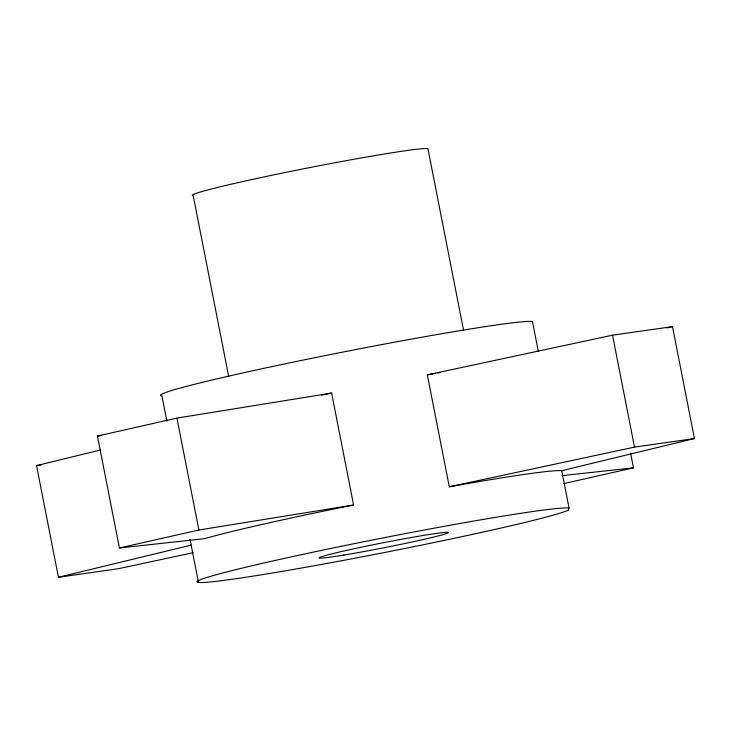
<?xml version="1.0" encoding="UTF-8"?>
<svg xmlns="http://www.w3.org/2000/svg" width="731" height="731" viewBox="0 0 731 731"><rect width="100%" height="100%" fill="white"/><g stroke="black" fill="none" stroke-linecap="round" stroke-linejoin="round"><path stroke-width="1.1" d="M569.038 508.008L568.636 510.037A190.234 7.301 -11.1 0 1 282.175 571.359A190.234 7.301 -11.1 0 1 284.743 558.301A190.234 7.301 -11.1 0 1 569.038 508.008L561.719 470.709A190.234 7.301 -11.1 0 0 449.291 486.791L427.333 374.866L612.532 335.191L672.493 326.611L694.45 438.536L561.719 470.709M193.139 552.691L118.395 568.709L58.434 577.28L36.55 465.62L100.677 449.94M666.964 327.954L672.493 326.611M58.434 577.28L191.166 545.116L190.069 539.524M97.451 436.051L176.929 418.095L331.627 393.077L353.585 505.002A190.234 7.301 -11.1 0 0 204.561 538.674L119.409 547.976L97.451 436.051L100.851 435.676M119.409 547.976L198.887 530.012L353.585 505.002M563.93 483.566L633.475 467.849L630.625 453.293M449.291 486.791L634.49 447.116L694.45 438.536M36.55 465.62L40.991 464.971M561.947 475.653L633.475 467.849M612.532 335.191L634.49 447.116M538.254 351.099L532.442 321.476A190.234 7.301 -11.1 0 0 324.308 355.769A190.234 7.301 -11.1 0 0 161.88 395.882L166.851 421.12M463.628 330.65L427.909 148.576A120.487 4.624 -11.1 0 0 296.092 170.296A120.487 4.624 -11.1 0 0 193.222 195.707L228.721 376.657M176.929 418.095L198.887 530.012M191.166 545.116L198.485 582.424M321.567 395.105A190.234 7.301 -11.1 0 1 331.627 393.077M427.333 374.866A190.234 7.301 -11.1 0 1 435.484 373.413M437.796 373.011A190.234 7.301 -11.1 0 1 440.089 372.6M343.945 555.048A65.945 2.531 -11.1 0 0 447.856 533.018A65.945 2.531 -11.1 0 0 359.488 547.583A65.945 2.531 -11.1 0 0 343.945 555.048"/></g></svg>
